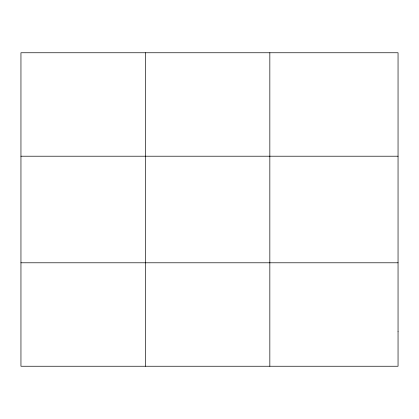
<?xml version="1.0" encoding="UTF-8"?>
<svg xmlns="http://www.w3.org/2000/svg" width="419" height="419" viewBox="0 0 419 419"><rect width="100%" height="100%" fill="white"/><g stroke="black" fill="none" stroke-linecap="round" stroke-linejoin="round"><path stroke-width="0.63" d="M145.393 52.757L145.393 366.243M269.836 52.757L269.836 366.243M20.95 156.208L398.05 156.208M20.95 262.792L398.05 262.792M398.05 331.759L398.05 366.243L20.95 366.243L20.95 52.757L398.05 52.757L398.05 331.759"/></g></svg>
